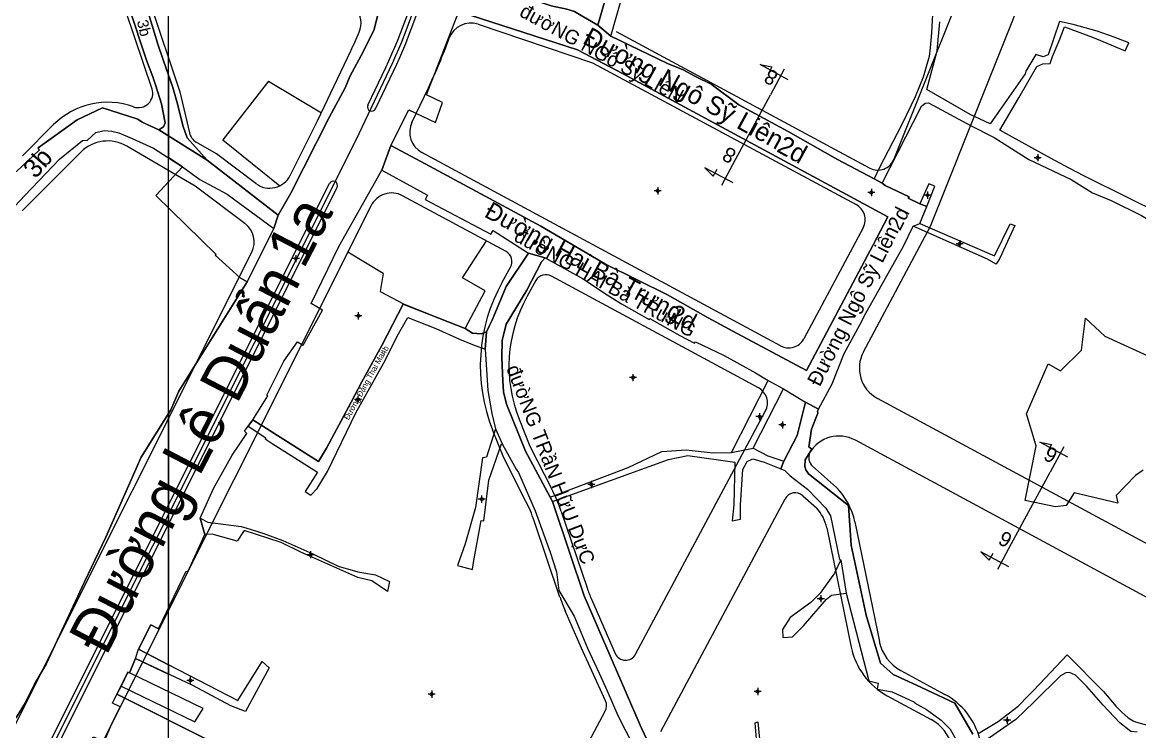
# Model space of a CAD drawing. Extents: x 547408 to 554234, y 1833375 to 1843904.
# Drawn here: x 551949 to 552339.2, y 1839070.9 to 1839318.5 of the extents above; entities that cross this region are included whole.
import ezdxf

# ---------------------------------------------------------------- set-up
doc = ezdxf.new("R2010")
doc.units = 0
for name, color, linetype in [('Level 1', 7, 'Continuous'), ('Level 10', 7, 'Continuous'), ('Level 11', 7, 'Continuous'), ('Level 2', 7, 'Continuous'), ('Level 27', 7, 'Continuous'), ('Level 30', 7, 'Continuous'), ('Level 4', 7, 'Continuous'), ('Level 5', 7, 'Continuous'), ('Level 52', 7, 'Continuous'), ('Level 62', 7, 'Continuous')]:
    doc.layers.add(name, color=color, linetype=linetype)

msp = doc.modelspace()

# ---------------------------------------------------------------- linework, layer by layer
at = {"layer": 'Level 1'}
for p, q in [((552013.54, 1839270.36), (551996.67, 1839280.95)), ((552038.3, 1839251.15), (552013.54, 1839270.36)), ((552036.84, 1839246.5), (552038.3, 1839251.15))]:
    msp.add_line(p, q, dxfattribs=at)
for points in [[(552216.52, 1839298.46), (552206.71, 1839303.72)], [(552206.71, 1839303.72), (552210.79, 1839302.91), (552209.45, 1839300.41)], [(551959.06, 1839064.95), (552065.58, 1839277.52), (552077.25, 1839302.07)], [(552215.04, 1839302.12), (552210.26, 1839293.2)], [(552198.11, 1839270.58), (552210.26, 1839293.2)], [(551996.67, 1839280.95), (551990.8, 1839283.68), (551989.32, 1839284.67), (551977, 1839288.63), (551968.13, 1839284.47), (551954.54, 1839274.66), (551954.82, 1839273.9), (551946.87, 1839266.27)], [(551937.92, 1839245.38), (551949.83, 1839258.03), (551962, 1839270.73), (551969.99, 1839277.24), (551971.7, 1839277.36), (551974.71, 1839279.99), (551977.54, 1839280.78), (551980.26, 1839280.49), (551982.72, 1839279.93), (551987.29, 1839277.95), (551994.83, 1839274.52), (552004.98, 1839268.04), (552010.99, 1839263.57), (552020.5, 1839258.48), (552036.84, 1839246.5)], [(552193.32, 1839261.66), (552198.11, 1839270.58)], [(552197.2, 1839262.46), (552187.38, 1839267.72)], [(552187.38, 1839267.72), (552190.32, 1839264.77), (552191.66, 1839267.27)], [(552314.19, 1839166.7), (552304.39, 1839171.98)], [(552304.39, 1839171.98), (552308.47, 1839171.16), (552307.12, 1839168.66)], [(552312.72, 1839170.36), (552307.92, 1839161.45)], [(552294.51, 1839136.56), (552307.92, 1839161.45)], [(552289.7, 1839127.65), (552294.51, 1839136.56)], [(552293.58, 1839128.43), (552283.78, 1839133.72)], [(552283.78, 1839133.72), (552286.7, 1839130.76), (552288.05, 1839133.25)]]:
    msp.add_lwpolyline(points, dxfattribs=at)
msp.add_arc((551905.67, 1839383.67), 190, 334.5637, 347.2723, dxfattribs=at)
at = {"layer": 'Level 10'}
for p, q in [((552149.99, 1839317.5), (552154.53, 1839313.64)), ((551996.67, 1839280.95), (552013.54, 1839270.36)), ((552074.5, 1839266.89), (552077.72, 1839275.53)), ((552013.54, 1839270.36), (552038.3, 1839251.15)), ((552246.45, 1839263.89), (552249.33, 1839262.35)), ((552262.45, 1839248.25), (552264.84, 1839254.15)), ((552262.51, 1839255.1), (552264.84, 1839254.15)), ((552036.84, 1839246.5), (552038.3, 1839251.15)), ((552260.12, 1839247.3), (552262.45, 1839248.25)), ((552125.8, 1839237.86), (552131.57, 1839236.23)), ((552110.62, 1839204.38), (552111.15, 1839210.51)), ((552196.64, 1839168.31), (552209.51, 1839193.41)), ((552204.25, 1839169.82), (552214.82, 1839190.57)), ((552209.51, 1839193.41), (552214.82, 1839190.57)), ((552214.82, 1839190.57), (552222.53, 1839185.89)), ((552222.53, 1839185.89), (552227.03, 1839183.44)), ((552027.81, 1839177.53), (552029.51, 1839179.77)), ((552114.3, 1839176.55), (552116.64, 1839171.1)), ((552196.64, 1839168.31), (552204.25, 1839169.82)), ((552213.87, 1839162.62), (552214.95, 1839165.32)), ((552133.34, 1839152.74), (552134.2, 1839151.2)), ((552011.1, 1839145.47), (552012.75, 1839139.72)), ((552234.83, 1839130.86), (552236.73, 1839119.25)), ((551988.54, 1839096.39), (551989.5, 1839099.67))]:
    msp.add_line(p, q, dxfattribs=at)
for points in [[(552149.99, 1839317.5), (552155.56, 1839336.92), (552154.66, 1839337.23), (552156.4, 1839343.31), (552159.21, 1839353.89), (552161.7, 1839362.57), (552163.99, 1839373.61), (552165.24, 1839379.86), (552167.21, 1839388.48), (552168.08, 1839394.31), (552172.8, 1839413.01)], [(551970.63, 1839410.53), (551970.34, 1839409.75), (551970.39, 1839405.4), (551970.84, 1839403.28), (551975.61, 1839385.12), (551976.9, 1839380.4), (551978.33, 1839374.55), (551981.62, 1839361.65), (551983.17, 1839355.89), (551989.46, 1839333.67), (551992.24, 1839324.19), (551996.35, 1839310.9), (551998.17, 1839305.41), (552001.51, 1839295.7), (552002.91, 1839290.89), (552005.12, 1839282.16), (552006.55, 1839278.14), (552013.54, 1839270.36)], [(551996.67, 1839280.95), (551998.33, 1839282.06), (551998.85, 1839283.45), (551997.55, 1839290.03), (551995.52, 1839296.68), (551994.58, 1839299.41), (551992.4, 1839305.27), (551986.32, 1839323.48), (551977.27, 1839355.11), (551975.8, 1839361.76), (551974.1, 1839367.6), (551971.78, 1839376.35), (551971.08, 1839379.85), (551963.7, 1839405.92)], [(552154.53, 1839313.64), (552163.68, 1839345.94), (552164.61, 1839352.29), (552166.53, 1839361.21)], [(552102.18, 1839334.75), (552115.37, 1839330.59), (552120.42, 1839328.74), (552124.49, 1839327.38), (552129.11, 1839325.7), (552133.73, 1839324.21), (552139.19, 1839323.05), (552141.8, 1839322.3), (552144.12, 1839320.88), (552149.99, 1839317.5)], [(552267.14, 1839325.49), (552266.56, 1839314.81), (552266.1, 1839309.57), (552265.7, 1839306.57), (552263.59, 1839299.39), (552260.87, 1839292.5), (552256.22, 1839282.8), (552248.21, 1839267.53), (552246.45, 1839263.89)], [(552038.3, 1839251.15), (552042.72, 1839258.89), (552056.12, 1839285.31), (552061.78, 1839295.56), (552063.32, 1839299.55), (552068.15, 1839308.46), (552071.92, 1839315.92), (552073.14, 1839321.26)], [(552077.72, 1839275.53), (552088.2, 1839269.95), (552130.09, 1839247.34), (552147.56, 1839237.11), (552152.68, 1839234.02), (552174.29, 1839223.39), (552188.55, 1839215.37), (552198.63, 1839209.88), (552222.88, 1839197), (552246.16, 1839240.79), (552251.29, 1839250.58), (552158.62, 1839300.58), (552142.94, 1839308.83), (552101.44, 1839322.27)], [(552077.72, 1839275.53), (552083.96, 1839287.91), (552093.3, 1839283.5), (552095.78, 1839290.46), (552090.09, 1839293.18), (552101.44, 1839322.27)], [(552345.29, 1839252.25), (552336.12, 1839256.7), (552319.76, 1839264.88), (552314.82, 1839267.5), (552309.37, 1839270.33), (552290.39, 1839280.89), (552296.99, 1839292.16), (552297, 1839292.17), (552303.33, 1839303.06), (552305.47, 1839303.94), (552307.92, 1839304.14), (552308.82, 1839306.59), (552311.13, 1839312.04), (552312.95, 1839316.86), (552322.72, 1839313.27), (552334.21, 1839308.52), (552335.44, 1839311.33), (552330.34, 1839313.31), (552324.44, 1839315.36), (552316.04, 1839317.77), (552311.22, 1839318.73), (552307.29, 1839307.14), (552305.52, 1839306.46), (552302.94, 1839307.3), (552299.51, 1839301.43), (552299.24, 1839300.53), (552287, 1839283), (552280.06, 1839286.33), (552264.92, 1839295.05), (552268.46, 1839308.55), (552269.39, 1839318.64)], [(552154.53, 1839313.64), (552174.27, 1839304.11), (552179.79, 1839301.93), (552184.13, 1839299.61), (552189.55, 1839296.89), (552199.25, 1839289.67), (552216.5, 1839280.42), (552233.73, 1839270.63), (552246.45, 1839263.89)], [(551946.87, 1839266.27), (551954.82, 1839273.9), (551954.54, 1839274.66), (551968.13, 1839284.47), (551977, 1839288.63), (551989.32, 1839284.67), (551990.8, 1839283.68), (551996.67, 1839280.95)], [(552249.33, 1839262.35), (552263.08, 1839289.17), (552264.28, 1839290.28), (552265.44, 1839290.36), (552280.44, 1839282.31), (552288.43, 1839278.24), (552300.47, 1839270.61), (552315.31, 1839263.58), (552322.78, 1839258.93), (552329.32, 1839256.32), (552339.85, 1839251.08), (552345.29, 1839247.77), (552395.01, 1839222.69), (552400.78, 1839219.88), (552413.22, 1839211.2), (552423.59, 1839200.17)], [(551937.92, 1839245.38), (551949.83, 1839258.03), (551962, 1839270.73), (551969.99, 1839277.24), (551971.7, 1839277.36), (551974.71, 1839279.99), (551977.54, 1839280.78), (551980.26, 1839280.49), (551982.72, 1839279.93), (551987.29, 1839277.95), (551994.83, 1839274.52), (552004.98, 1839268.04), (552010.99, 1839263.57), (552020.5, 1839258.48), (552036.84, 1839246.5)], [(552029.51, 1839179.77), (552034.68, 1839188.15), (552034.33, 1839188.4), (552040.31, 1839200.19), (552045.06, 1839206.96), (552047.08, 1839205.77), (552053.79, 1839218), (552049.85, 1839220.29), (552059.48, 1839240.2), (552074.5, 1839266.89)], [(552074.5, 1839266.89), (552090.49, 1839258.12), (552089.66, 1839256.65), (552112.61, 1839244.52), (552113.38, 1839245.8), (552125.8, 1839237.86)], [(552249.33, 1839262.35), (552250.4, 1839261.56), (552258.71, 1839257.58), (552258.37, 1839257.12), (552262.51, 1839255.1)], [(552264.84, 1839254.15), (552267.72, 1839261.25), (552265.61, 1839262.15), (552263.87, 1839258.26), (552262.51, 1839255.1)], [(551932.1, 1839056.82), (551938.47, 1839058.67), (551943.85, 1839069.99), (551943.15, 1839070.48), (551945.15, 1839073.25), (551945.16, 1839073.27), (551946.92, 1839075.95), (551950.1, 1839081.04), (551953.23, 1839087.46), (551957.35, 1839094.46), (551970.7, 1839123.21), (551978.15, 1839138.73), (551990.52, 1839166.73), (552000.84, 1839183.23), (552003.59, 1839189.74), (552027.54, 1839227.93), (552036.84, 1839246.5)], [(552227.03, 1839183.44), (552231.88, 1839192.36), (552235.99, 1839202.89), (552242.17, 1839214.2), (552243.05, 1839215.92), (552256.78, 1839240.4), (552260.12, 1839247.3)], [(552262.45, 1839248.25), (552288.59, 1839236.93), (552293.96, 1839248.18), (552295.58, 1839247.59), (552290.4, 1839236.21), (552289.17, 1839234.12), (552286.04, 1839235.87), (552260.12, 1839247.3)], [(552111.15, 1839210.51), (552112.12, 1839212.68), (552113.03, 1839214.56), (552117.99, 1839226.25), (552125.8, 1839237.86)], [(552131.57, 1839236.23), (552130.37, 1839234.85), (552125.22, 1839224.96), (552117.94, 1839213.18), (552116.59, 1839207.42), (552116.5, 1839201.55), (552116.81, 1839193.36), (552117.09, 1839189.5), (552118.11, 1839185.16), (552124.78, 1839168.81), (552133.34, 1839152.74)], [(552131.57, 1839236.23), (552144.68, 1839229.02), (552153.25, 1839223.31), (552158.29, 1839220.27), (552167.95, 1839214.77), (552168.16, 1839215.14), (552178.57, 1839209.2), (552183.73, 1839206.45), (552184.09, 1839207.01), (552194.13, 1839202.23), (552205.04, 1839196.11), (552209.51, 1839193.41)], [(552029.51, 1839179.77), (552052.48, 1839165.2), (552055.21, 1839169.84), (552063.85, 1839185.87), (552067.56, 1839192.97), (552074.56, 1839205.72), (552082.04, 1839220.14), (552103.66, 1839211.63), (552106.22, 1839209.97), (552109.22, 1839209.74), (552111.15, 1839210.51)], [(552027.81, 1839177.53), (552033.99, 1839173.5), (552033.75, 1839173.15), (552036.23, 1839171.51), (552052.03, 1839161.53), (552047.8, 1839154.77), (552049.77, 1839153.5), (552051.92, 1839155.78), (552055.57, 1839161.74), (552065.5, 1839182.16), (552075.26, 1839199.65), (552080.39, 1839209.74), (552083.62, 1839215.41), (552093.38, 1839211.57), (552101.71, 1839207.87), (552106.18, 1839206.01), (552110.62, 1839204.38)], [(552340.42, 1839162.18), (552337.79, 1839160.29), (552331.04, 1839153.35), (552331.56, 1839150.65), (552316.36, 1839154.31), (552313.56, 1839149.84), (552309.87, 1839149.32), (552299.27, 1839151.53), (552303.1, 1839170.63), (552299.74, 1839181.85), (552307.25, 1839199.3), (552311.55, 1839196.87), (552318.87, 1839204.08), (552320.28, 1839215.26), (552327.1, 1839208.93), (552347.21, 1839199.74)], [(552110.62, 1839204.38), (552111.52, 1839190.01), (552113, 1839181.96), (552114.3, 1839176.55)], [(552214.95, 1839165.32), (552219.57, 1839174.22), (552222.53, 1839185.89)], [(552227.03, 1839183.44), (552226.68, 1839182.79), (552226.8, 1839182.09), (552224.61, 1839176.48), (552223.63, 1839170.3), (552224.76, 1839169.5), (552222.39, 1839165.78), (552222.33, 1839163.49), (552222.68, 1839162.3), (552223.54, 1839160.9), (552237.53, 1839149.85), (552238.47, 1839135.97), (552243.73, 1839111.58), (552248.69, 1839094.77), (552253.1, 1839090.9), (552261.34, 1839087.13), (552274.64, 1839080.82), (552280.94, 1839070.04)], [(552011.1, 1839145.47), (552015.7, 1839155.73), (552022.27, 1839167.37), (552027.37, 1839174.98), (552026.62, 1839175.75), (552027.81, 1839177.53)], [(552114.3, 1839176.55), (552111.13, 1839166.67), (552109.71, 1839166.51), (552107.29, 1839149.11), (552103.65, 1839136.48), (552100.94, 1839128.91), (552106.26, 1839127.52), (552106.55, 1839129.96), (552109.23, 1839144.64), (552110.2, 1839144.49), (552111.88, 1839158.71), (552116.31, 1839171.35), (552116.64, 1839171.1)], [(552116.64, 1839171.1), (552121.42, 1839162.51), (552122.29, 1839161.31), (552128.13, 1839148.03), (552133.33, 1839133.57), (552135.58, 1839126.65), (552136.38, 1839120.13), (552141.77, 1839111.22), (552146.33, 1839100.04), (552150.48, 1839091.34), (552153.2, 1839085.17), (552156.93, 1839076.51), (552162.57, 1839065.66), (552166.54, 1839057.36), (552176.56, 1839041.13)], [(552133.34, 1839152.74), (552160.62, 1839163.1), (552172.36, 1839168.67), (552180.88, 1839169.21), (552190.29, 1839168.24), (552196.64, 1839168.31)], [(552134.2, 1839151.2), (552174.63, 1839165.89), (552181.47, 1839167.29), (552197.84, 1839165), (552197.53, 1839150.02), (552196.93, 1839144.46), (552199.87, 1839145.07), (552199.82, 1839150.03), (552200.64, 1839162.43), (552202.17, 1839165.23), (552204.14, 1839166.11), (552208.12, 1839164.92), (552213.87, 1839162.62)], [(552204.25, 1839169.82), (552209.33, 1839167.21), (552214.95, 1839165.32)], [(552213.87, 1839162.62), (552215.3, 1839162.05), (552217.16, 1839160.18), (552223.25, 1839155.54), (552229.66, 1839148.88), (552231.2, 1839146.22), (552234.34, 1839131.01), (552234.83, 1839130.86)], [(552134.2, 1839151.2), (552140.21, 1839133.16), (552145.27, 1839118.31), (552164.74, 1839073.13), (552170.55, 1839060.61), (552174.6, 1839054.65)], [(552011.1, 1839145.47), (552013.81, 1839144.07), (552025.38, 1839142.55), (552027.04, 1839142.07), (552033.31, 1839140.01), (552039.92, 1839137.64), (552050.47, 1839132.94), (552059.32, 1839128.65), (552066.2, 1839126.68), (552072.33, 1839125.62), (552077.24, 1839123.37), (552076.56, 1839119.84), (552071.09, 1839123.54), (552066.14, 1839124.75), (552050.41, 1839131.66), (552046.44, 1839133.45), (552039.36, 1839136.97), (552026.44, 1839141.13), (552024.05, 1839137.41), (552015.32, 1839139.82), (552012.75, 1839139.72)], [(551989.5, 1839099.67), (551993.81, 1839108.14), (551996.58, 1839106.78), (552006.19, 1839126.93), (552006.73, 1839126.67), (552012.75, 1839139.72)], [(552234.83, 1839130.86), (552232.63, 1839126.2), (552227.6, 1839119.23), (552224.44, 1839115.94), (552217.18, 1839110.76), (552214.44, 1839106.51), (552214.64, 1839103.78), (552217.94, 1839104.01), (552221.79, 1839107.81), (552229.83, 1839117.19), (552231.58, 1839118.54), (552236.73, 1839119.25)], [(552236.73, 1839119.25), (552244.67, 1839088.65), (552247.85, 1839087.83), (552247.59, 1839085.73), (552252.75, 1839084.79), (552260.58, 1839081.16), (552260.56, 1839080.94), (552264.83, 1839078.65), (552269.86, 1839074.94), (552273.09, 1839071.72), (552275.09, 1839068.01), (552276.37, 1839064.42), (552277.72, 1839060.02), (552280.14, 1839050.99), (552281.26, 1839046.07)], [(551989.5, 1839099.67), (552024.21, 1839081.78), (552032.74, 1839095.42), (552035.16, 1839093.21), (552026.96, 1839077.92), (552021.8, 1839079.91), (552008.53, 1839086.99), (551988.54, 1839096.39)], [(552282.77, 1839070.31), (552289.77, 1839074.43), (552296.81, 1839079.79), (552300.37, 1839083.53), (552302.25, 1839085.41), (552313.89, 1839097.76), (552326.6, 1839084.93), (552330.97, 1839079.73), (552333.05, 1839077.73), (552335.24, 1839075.76), (552336.98, 1839074.69), (552337.75, 1839074.38), (552345.73, 1839072.12), (552350.17, 1839061.33)], [(551971.01, 1839063.67), (551973.86, 1839069.1), (551977.61, 1839067.31), (551980.16, 1839073.43), (551983.2, 1839079.59), (551980.48, 1839080.89), (551982.04, 1839083.96), (551985.86, 1839091.67), (551986.4, 1839091.41), (551988.54, 1839096.39)], [(552338.38, 1839070.77), (552336.14, 1839070.93), (552332.34, 1839073.98), (552326.52, 1839080.1), (552320.78, 1839086.66), (552316.8, 1839090.67), (552314.67, 1839091.56), (552313.48, 1839091.41), (552311.63, 1839090.44), (552302.42, 1839081.32), (552296.01, 1839075.18), (552286.43, 1839068.46)], [(552174.6, 1839054.65), (552205.69, 1839065.59), (552204.93, 1839073.97), (552205.9, 1839074.32), (552207.22, 1839059.79), (552206.24, 1839059.55), (552205.78, 1839064.59), (552175.16, 1839053.82)]]:
    msp.add_lwpolyline(points, dxfattribs=at)
at = {"layer": 'Level 11'}
for p, q in [((552303.61, 1839272.49), (552303.61, 1839271.87)), ((552302.99, 1839271.24), (552302.36, 1839271.24)), ((552303.61, 1839271.87), (552302.99, 1839271.24)), ((552302.99, 1839271.24), (552303.61, 1839270.61)), ((552304.23, 1839271.24), (552303.61, 1839271.87)), ((552303.61, 1839270.61), (552304.23, 1839271.24)), ((552303.61, 1839270.61), (552303.61, 1839269.99)), ((552304.86, 1839271.24), (552304.23, 1839271.24)), ((552170.91, 1839260.89), (552170.91, 1839260.27)), ((552170.29, 1839259.64), (552169.66, 1839259.64)), ((552170.91, 1839260.27), (552170.29, 1839259.64)), ((552170.29, 1839259.64), (552170.91, 1839259.01)), ((552171.53, 1839259.64), (552170.91, 1839260.27)), ((552170.91, 1839259.01), (552171.53, 1839259.64)), ((552170.91, 1839259.01), (552170.91, 1839258.39)), ((552172.16, 1839259.64), (552171.53, 1839259.64)), ((552244.91, 1839259.1), (552244.28, 1839259.1)), ((552245.53, 1839259.73), (552244.91, 1839259.1)), ((552244.91, 1839259.1), (552245.53, 1839258.47)), ((552245.53, 1839260.35), (552245.53, 1839259.73)), ((552246.15, 1839259.1), (552245.53, 1839259.73)), ((552245.53, 1839258.47), (552246.15, 1839259.1)), ((552245.53, 1839258.47), (552245.53, 1839257.85)), ((552246.78, 1839259.1), (552246.15, 1839259.1)), ((552264.51, 1839258.15), (552263.89, 1839258.15)), ((552265.14, 1839258.77), (552264.51, 1839258.15)), ((552264.51, 1839258.15), (552265.14, 1839257.53)), ((552265.14, 1839259.4), (552265.14, 1839258.77)), ((552265.77, 1839258.15), (552265.14, 1839258.77)), ((552265.14, 1839257.53), (552265.77, 1839258.15)), ((552265.14, 1839257.53), (552265.14, 1839256.9)), ((552266.39, 1839258.15), (552265.77, 1839258.15)), ((552275.75, 1839241.18), (552275.13, 1839241.18)), ((552276.38, 1839241.81), (552275.75, 1839241.18)), ((552275.75, 1839241.18), (552276.38, 1839240.55)), ((552276.38, 1839242.43), (552276.38, 1839241.81)), ((552277.01, 1839241.18), (552276.38, 1839241.81)), ((552276.38, 1839240.55), (552277.01, 1839241.18)), ((552277.63, 1839241.18), (552277.01, 1839241.18)), ((552044.51, 1839237.25), (552044.51, 1839236.63)), ((552276.38, 1839240.55), (552276.38, 1839239.93)), ((552043.89, 1839236), (552043.26, 1839236)), ((552044.51, 1839236.63), (552043.89, 1839236)), ((552043.89, 1839236), (552044.51, 1839235.37)), ((552045.13, 1839236), (552044.51, 1839236.63)), ((552044.51, 1839235.37), (552045.13, 1839236)), ((552044.51, 1839235.37), (552044.51, 1839234.75)), ((552045.76, 1839236), (552045.13, 1839236)), ((552065.69, 1839216.04), (552065.07, 1839216.04)), ((552066.32, 1839216.67), (552065.69, 1839216.04)), ((552065.69, 1839216.04), (552066.32, 1839215.41)), ((552066.32, 1839217.29), (552066.32, 1839216.67)), ((552066.94, 1839216.04), (552066.32, 1839216.67)), ((552066.32, 1839215.41), (552066.94, 1839216.04)), ((552066.32, 1839215.41), (552066.32, 1839214.79)), ((552067.57, 1839216.04), (552066.94, 1839216.04)), ((552161.63, 1839194.48), (552161, 1839194.48)), ((552162.25, 1839195.11), (552161.63, 1839194.48)), ((552161.63, 1839194.48), (552162.25, 1839193.85)), ((552162.25, 1839195.73), (552162.25, 1839195.11)), ((552162.87, 1839194.48), (552162.25, 1839195.11)), ((552162.25, 1839193.85), (552162.87, 1839194.48)), ((552163.5, 1839194.48), (552162.87, 1839194.48)), ((552162.25, 1839193.85), (552162.25, 1839193.23)), ((552065.59, 1839186.82), (552064.97, 1839186.82)), ((552066.22, 1839187.45), (552065.59, 1839186.82)), ((552065.59, 1839186.82), (552066.22, 1839186.19)), ((552066.22, 1839188.07), (552066.22, 1839187.45)), ((552066.85, 1839186.82), (552066.22, 1839187.45)), ((552066.22, 1839186.19), (552066.85, 1839186.82)), ((552067.47, 1839186.82), (552066.85, 1839186.82)), ((552066.22, 1839186.19), (552066.22, 1839185.57)), ((552205.85, 1839180.86), (552205.22, 1839180.86)), ((552206.47, 1839181.49), (552205.85, 1839180.86)), ((552205.85, 1839180.86), (552206.47, 1839180.23)), ((552206.47, 1839182.11), (552206.47, 1839181.49)), ((552207.09, 1839180.86), (552206.47, 1839181.49)), ((552206.47, 1839180.23), (552207.09, 1839180.86)), ((552206.47, 1839180.23), (552206.47, 1839179.61)), ((552207.72, 1839180.86), (552207.09, 1839180.86)), ((552214.45, 1839178.57), (552213.82, 1839177.94)), ((552214.45, 1839179.19), (552214.45, 1839178.57)), ((552215.07, 1839177.94), (552214.45, 1839178.57)), ((552213.82, 1839177.94), (552213.2, 1839177.94)), ((552213.82, 1839177.94), (552214.45, 1839177.31)), ((552214.45, 1839177.31), (552215.07, 1839177.94)), ((552214.45, 1839177.31), (552214.45, 1839176.69)), ((552215.7, 1839177.94), (552215.07, 1839177.94)), ((552147.11, 1839157.14), (552146.49, 1839157.14)), ((552147.74, 1839157.77), (552147.11, 1839157.14)), ((552147.11, 1839157.14), (552147.74, 1839156.51)), ((552147.74, 1839158.39), (552147.74, 1839157.77)), ((552148.37, 1839157.14), (552147.74, 1839157.77)), ((552147.74, 1839156.51), (552148.37, 1839157.14)), ((552147.74, 1839156.51), (552147.74, 1839155.89)), ((552148.99, 1839157.14), (552148.37, 1839157.14)), ((552108.77, 1839152.04), (552108.14, 1839152.04)), ((552109.39, 1839152.67), (552108.77, 1839152.04)), ((552108.77, 1839152.04), (552109.39, 1839151.41)), ((552109.39, 1839153.29), (552109.39, 1839152.67)), ((552110.01, 1839152.04), (552109.39, 1839152.67)), ((552109.39, 1839151.41), (552110.01, 1839152.04)), ((552109.39, 1839151.41), (552109.39, 1839150.79)), ((552110.64, 1839152.04), (552110.01, 1839152.04)), ((552049.01, 1839132.66), (552048.38, 1839132.66)), ((552049.63, 1839133.29), (552049.01, 1839132.66)), ((552049.01, 1839132.66), (552049.63, 1839132.03)), ((552049.63, 1839133.91), (552049.63, 1839133.29)), ((552050.25, 1839132.66), (552049.63, 1839133.29)), ((552049.63, 1839132.03), (552050.25, 1839132.66)), ((552049.63, 1839132.03), (552049.63, 1839131.41)), ((552050.88, 1839132.66), (552050.25, 1839132.66)), ((552227.25, 1839117.32), (552226.63, 1839117.32)), ((552227.88, 1839117.95), (552227.25, 1839117.32)), ((552227.25, 1839117.32), (552227.88, 1839116.69)), ((552227.88, 1839118.57), (552227.88, 1839117.95)), ((552228.51, 1839117.32), (552227.88, 1839117.95)), ((552227.88, 1839116.69), (552228.51, 1839117.32)), ((552227.88, 1839116.69), (552227.88, 1839116.07)), ((552229.13, 1839117.32), (552228.51, 1839117.32)), ((552007.03, 1839088.8), (552006.4, 1839088.8)), ((552007.65, 1839089.43), (552007.03, 1839088.8)), ((552007.03, 1839088.8), (552007.65, 1839088.17)), ((552007.65, 1839090.05), (552007.65, 1839089.43)), ((552008.27, 1839088.8), (552007.65, 1839089.43)), ((552007.65, 1839088.17), (552008.27, 1839088.8)), ((552008.9, 1839088.8), (552008.27, 1839088.8)), ((552007.65, 1839088.17), (552007.65, 1839087.55)), ((552091.96, 1839085.26), (552091.96, 1839084.63)), ((552205.21, 1839084.92), (552204.59, 1839084.92)), ((552205.84, 1839085.55), (552205.21, 1839084.92)), ((552205.21, 1839084.92), (552205.84, 1839084.29)), ((552205.84, 1839086.17), (552205.84, 1839085.55)), ((552206.47, 1839084.92), (552205.84, 1839085.55)), ((552205.84, 1839084.29), (552206.47, 1839084.92)), ((552207.09, 1839084.92), (552206.47, 1839084.92)), ((552091.33, 1839084.01), (552090.71, 1839084.01)), ((552091.96, 1839084.63), (552091.33, 1839084.01)), ((552091.33, 1839084.01), (552091.96, 1839083.39)), ((552092.59, 1839084.01), (552091.96, 1839084.63)), ((552091.96, 1839083.39), (552092.59, 1839084.01)), ((552091.96, 1839083.39), (552091.96, 1839082.76)), ((552093.21, 1839084.01), (552092.59, 1839084.01)), ((552205.84, 1839084.29), (552205.84, 1839083.67)), ((552292.35, 1839074.88), (552291.72, 1839074.88)), ((552292.97, 1839075.51), (552292.35, 1839074.88)), ((552292.35, 1839074.88), (552292.97, 1839074.25)), ((552292.97, 1839076.13), (552292.97, 1839075.51)), ((552293.59, 1839074.88), (552292.97, 1839075.51)), ((552292.97, 1839074.25), (552293.59, 1839074.88)), ((552292.97, 1839074.25), (552292.97, 1839073.63)), ((552294.22, 1839074.88), (552293.59, 1839074.88))]:
    msp.add_line(p, q, dxfattribs=at)
for centre in [(552303.61, 1839271.24), (552170.91, 1839259.64), (552245.53, 1839259.1), (552265.14, 1839258.15), (552276.38, 1839241.18), (552044.51, 1839236), (552066.32, 1839216.04), (552162.25, 1839194.48), (552066.22, 1839186.82), (552206.47, 1839180.86), (552214.45, 1839177.94), (552147.74, 1839157.14), (552109.39, 1839152.04), (552049.63, 1839132.66), (552227.88, 1839117.32), (552007.65, 1839088.8), (552205.84, 1839084.92), (552091.96, 1839084.01), (552292.97, 1839074.88)]:
    msp.add_circle(centre, 0.15, dxfattribs=at)
at = {"layer": 'Level 2'}
for p, q in [((552013.54, 1839270.36), (552006.55, 1839278.14)), ((552251.29, 1839250.58), (552246.16, 1839240.79)), ((552112.61, 1839244.52), (552113.38, 1839245.8)), ((552113.38, 1839245.8), (552125.8, 1839237.86)), ((552256.78, 1839240.4), (552260.12, 1839247.3)), ((552125.8, 1839237.86), (552131.57, 1839236.23)), ((552246.16, 1839240.79), (552222.88, 1839197)), ((552243.05, 1839215.92), (552256.78, 1839240.4)), ((552158.29, 1839220.27), (552167.95, 1839214.77)), ((552167.95, 1839214.77), (552168.16, 1839215.14)), ((552110.62, 1839204.38), (552111.52, 1839190.01)), ((552231.88, 1839192.36), (552235.99, 1839202.89)), ((552227.03, 1839183.44), (552231.88, 1839192.36)), ((552111.52, 1839190.01), (552113, 1839181.96)), ((552113, 1839181.96), (552114.3, 1839176.55)), ((552114.3, 1839176.55), (552116.64, 1839171.1)), ((552116.64, 1839171.1), (552121.42, 1839162.51)), ((552213.87, 1839162.62), (552215.3, 1839162.05)), ((552223.54, 1839160.9), (552222.68, 1839162.3)), ((552237.53, 1839149.85), (552223.54, 1839160.9)), ((552223.25, 1839155.54), (552229.66, 1839148.88)), ((552238.47, 1839135.97), (552237.53, 1839149.85)), ((552234.34, 1839131.01), (552234.83, 1839130.86)), ((552234.83, 1839130.86), (552236.73, 1839119.25)), ((552141.77, 1839111.22), (552146.33, 1839100.04)), ((552153.2, 1839085.17), (552156.93, 1839076.51)), ((552247.85, 1839087.83), (552247.59, 1839085.73)), ((552247.59, 1839085.73), (552252.75, 1839084.79)), ((552274.64, 1839080.82), (552261.34, 1839087.13)), ((552252.75, 1839084.79), (552260.58, 1839081.16)), ((552260.58, 1839081.16), (552260.56, 1839080.94)), ((552260.56, 1839080.94), (552264.83, 1839078.65)), ((552280.94, 1839070.04), (552274.64, 1839080.82))]:
    msp.add_line(p, q, dxfattribs=at)
for points in [[(552155.56, 1839336.92), (552149.99, 1839317.5), (552154.53, 1839313.64), (552163.68, 1839345.94), (552164.61, 1839352.29), (552166.53, 1839361.21), (552166.95, 1839363.5), (552170.16, 1839377.54), (552171.9, 1839384.39), (552176.53, 1839403.84), (552177.74, 1839409.19), (552178.05, 1839410.07), (552183.89, 1839426.83), (552188.24, 1839442.82), (552192.13, 1839452.69), (552202.83, 1839489.25), (552203.52, 1839492.97), (552215.02, 1839529.97), (552220.11, 1839543.75)], [(551977.27, 1839355.11), (551986.32, 1839323.48), (551992.4, 1839305.27), (551994.58, 1839299.41)], [(552250.4, 1839261.56), (552249.33, 1839262.35), (552246.45, 1839263.89), (552233.73, 1839270.63), (552216.5, 1839280.42), (552199.25, 1839289.67), (552189.55, 1839296.89), (552184.13, 1839299.61), (552179.79, 1839301.93), (552174.27, 1839304.11), (552154.53, 1839313.64), (552149.99, 1839317.5), (552144.12, 1839320.88), (552141.8, 1839322.3), (552139.19, 1839323.05), (552133.73, 1839324.21), (552129.11, 1839325.7), (552124.49, 1839327.38), (552120.42, 1839328.74), (552115.37, 1839330.59), (552102.18, 1839334.75)], [(551996.35, 1839310.9), (551992.24, 1839324.19), (551989.46, 1839333.67)], [(552073.14, 1839321.26), (552071.92, 1839315.92), (552068.15, 1839308.46), (552063.32, 1839299.55), (552061.78, 1839295.56), (552056.12, 1839285.31), (552042.72, 1839258.89), (552038.3, 1839251.15), (552036.84, 1839246.5), (552027.54, 1839227.93), (552003.59, 1839189.74), (552000.84, 1839183.23), (551990.52, 1839166.73), (551978.15, 1839138.73), (551970.7, 1839123.21), (551957.35, 1839094.46), (551953.23, 1839087.46), (551950.1, 1839081.04), (551946.92, 1839075.95)], [(551985.86, 1839091.67), (551986.4, 1839091.41), (551988.54, 1839096.39), (551989.5, 1839099.67), (551993.81, 1839108.14), (551996.58, 1839106.78), (552006.19, 1839126.93), (552006.73, 1839126.67), (552012.75, 1839139.72), (552011.1, 1839145.47), (552015.7, 1839155.73), (552022.27, 1839167.37), (552027.37, 1839174.98), (552026.62, 1839175.75), (552027.81, 1839177.53), (552029.51, 1839179.77), (552034.68, 1839188.15), (552034.33, 1839188.4), (552040.31, 1839200.19), (552045.06, 1839206.96), (552047.08, 1839205.77), (552053.79, 1839218), (552049.85, 1839220.29), (552059.48, 1839240.2), (552074.5, 1839266.89), (552077.72, 1839275.53), (552083.96, 1839287.91), (552093.3, 1839283.5), (552095.78, 1839290.46), (552090.09, 1839293.18), (552101.44, 1839322.27)], [(552101.44, 1839322.27), (552142.94, 1839308.83), (552158.62, 1839300.58), (552251.29, 1839250.58)], [(552002.91, 1839290.89), (552001.51, 1839295.7), (551998.17, 1839305.41), (551996.35, 1839310.9)], [(551994.58, 1839299.41), (551995.52, 1839296.68), (551997.55, 1839290.03), (551998.85, 1839283.45), (551998.33, 1839282.06), (551996.67, 1839280.95), (552013.54, 1839270.36)], [(552006.55, 1839278.14), (552005.12, 1839282.16), (552002.91, 1839290.89)], [(552088.2, 1839269.95), (552077.72, 1839275.53), (552074.5, 1839266.89)], [(552174.29, 1839223.39), (552152.68, 1839234.02), (552147.56, 1839237.11), (552130.09, 1839247.34), (552088.2, 1839269.95)], [(552074.5, 1839266.89), (552090.49, 1839258.12), (552089.66, 1839256.65), (552112.61, 1839244.52)], [(552262.51, 1839255.1), (552258.37, 1839257.12), (552258.71, 1839257.58), (552250.4, 1839261.56)], [(552260.12, 1839247.3), (552262.45, 1839248.25), (552264.84, 1839254.15), (552262.51, 1839255.1)], [(552134.2, 1839151.2), (552133.34, 1839152.74), (552124.78, 1839168.81), (552118.11, 1839185.16), (552117.09, 1839189.5), (552116.81, 1839193.36), (552116.5, 1839201.55), (552116.59, 1839207.42), (552117.94, 1839213.18), (552125.22, 1839224.96), (552130.37, 1839234.85), (552131.57, 1839236.23), (552125.8, 1839237.86), (552117.99, 1839226.25), (552113.03, 1839214.56), (552112.12, 1839212.68), (552111.15, 1839210.51), (552110.62, 1839204.38)], [(552131.57, 1839236.23), (552144.68, 1839229.02), (552153.25, 1839223.31), (552158.29, 1839220.27)], [(552222.88, 1839197), (552198.63, 1839209.88), (552188.55, 1839215.37), (552174.29, 1839223.39)], [(552168.16, 1839215.14), (552178.57, 1839209.2), (552183.73, 1839206.45), (552184.09, 1839207.01), (552194.13, 1839202.23), (552205.04, 1839196.11), (552209.51, 1839193.41), (552214.82, 1839190.57), (552222.53, 1839185.89), (552227.03, 1839183.44)], [(552235.99, 1839202.89), (552242.17, 1839214.2), (552243.05, 1839215.92)], [(552227.03, 1839183.44), (552222.53, 1839185.89), (552219.57, 1839174.22), (552214.95, 1839165.32), (552213.87, 1839162.62)], [(552226.8, 1839182.09), (552226.68, 1839182.79), (552227.03, 1839183.44)], [(552222.68, 1839162.3), (552222.33, 1839163.49), (552222.39, 1839165.78), (552224.76, 1839169.5), (552223.63, 1839170.3), (552224.61, 1839176.48), (552226.8, 1839182.09)], [(552121.42, 1839162.51), (552122.29, 1839161.31), (552128.13, 1839148.03), (552133.33, 1839133.57), (552135.58, 1839126.65), (552136.38, 1839120.13), (552141.77, 1839111.22)], [(552215.3, 1839162.05), (552217.16, 1839160.18), (552223.25, 1839155.54)], [(552164.74, 1839073.13), (552145.27, 1839118.31), (552140.21, 1839133.16), (552134.2, 1839151.2)], [(552229.66, 1839148.88), (552231.2, 1839146.22), (552234.34, 1839131.01)], [(552261.34, 1839087.13), (552253.1, 1839090.9), (552248.69, 1839094.77), (552243.73, 1839111.58), (552238.47, 1839135.97)], [(552236.73, 1839119.25), (552244.67, 1839088.65), (552247.85, 1839087.83)], [(552146.33, 1839100.04), (552150.48, 1839091.34), (552153.2, 1839085.17)], [(551947.35, 1839029.73), (551951.49, 1839032.37), (551955.71, 1839034.38), (551957.45, 1839037.27), (551968.22, 1839052.05), (551972.82, 1839056.82), (551971.01, 1839063.67), (551973.86, 1839069.1), (551977.61, 1839067.31), (551980.16, 1839073.43), (551983.2, 1839079.59), (551980.48, 1839080.89), (551982.04, 1839083.96), (551985.86, 1839091.67)], [(552264.83, 1839078.65), (552269.86, 1839074.94), (552273.09, 1839071.72), (552275.09, 1839068.01), (552276.37, 1839064.42)], [(552156.93, 1839076.51), (552162.57, 1839065.66), (552166.54, 1839057.36), (552176.56, 1839041.13)], [(552190.46, 1839033.69), (552189.59, 1839032.94), (552177.36, 1839050.59), (552175.16, 1839053.82), (552174.6, 1839054.65), (552170.55, 1839060.61), (552164.74, 1839073.13)]]:
    msp.add_lwpolyline(points, dxfattribs=at)
at = {"layer": 'Level 27'}
for p, q in [((552103.66, 1839211.63), (552082.04, 1839220.14)), ((552106.22, 1839209.97), (552103.66, 1839211.63)), ((552110.62, 1839204.38), (552111.15, 1839210.51)), ((552106.18, 1839206.01), (552110.62, 1839204.38)), ((552033.75, 1839173.15), (552036.23, 1839171.51)), ((552036.23, 1839171.51), (552052.03, 1839161.53))]:
    msp.add_line(p, q, dxfattribs=at)
for points in [[(552082.04, 1839220.14), (552074.56, 1839205.72), (552067.56, 1839192.97)], [(552065.5, 1839182.16), (552075.26, 1839199.65), (552080.39, 1839209.74), (552083.62, 1839215.41), (552093.38, 1839211.57)], [(552093.38, 1839211.57), (552101.71, 1839207.87), (552106.18, 1839206.01)], [(552111.15, 1839210.51), (552109.22, 1839209.74), (552106.22, 1839209.97)], [(552067.56, 1839192.97), (552063.85, 1839185.87), (552055.21, 1839169.84)], [(552029.51, 1839179.77), (552027.81, 1839177.53), (552033.99, 1839173.5), (552033.75, 1839173.15)], [(552055.21, 1839169.84), (552052.48, 1839165.2), (552029.51, 1839179.77)], [(552052.03, 1839161.53), (552047.8, 1839154.77), (552049.77, 1839153.5), (552051.92, 1839155.78), (552055.57, 1839161.74), (552065.5, 1839182.16)]]:
    msp.add_lwpolyline(points, dxfattribs=at)
at = {"layer": 'Level 30'}
for points in [[(552285.83, 1839351.79), (552253.43, 1839270.69)], [(552266.18, 1839247.35), (552304.86, 1839344.18)], [(551993.66, 1839325.12), (552004.03, 1839294.21)], [(551985.04, 1839322.5), (551994.27, 1839295.31)], [(552108.16, 1839317.79), (552148.17, 1839304.3)], [(552156.37, 1839315.22), (552245.02, 1839267.63)], [(552052.11, 1839284.12), (552063.71, 1839308.51)], [(552148.17, 1839304.3), (552240.19, 1839254.9)], [(552069.66, 1839289.61), (552075.9, 1839302.71)], [(552072.37, 1839288.32), (552078.61, 1839301.42)], [(552034.99, 1839297.99), (552018.99, 1839277.41), (552038.88, 1839261.41)], [(552034.99, 1839297.99), (552053.42, 1839286.89)], [(552085.06, 1839283.55), (552090.8, 1839295.62)], [(552004.03, 1839294.21), (552007.37, 1839279.87)], [(552042.54, 1839265.02), (552052.09, 1839284.08)], [(551959.92, 1839282.77), (551948.99, 1839271.87)], [(552016.79, 1839272.53), (552009.71, 1839276.69)], [(551969.45, 1839273.21), (551948.91, 1839252.74)], [(552009.3, 1839261.27), (551985.52, 1839275.25)], [(552030.59, 1839262.2), (552016.79, 1839272.53)], [(552213.8, 1839205.54), (552088.49, 1839273.08)], [(551957.72, 1839065.62), (552056.23, 1839262.22)], [(551960.4, 1839064.27), (552058.91, 1839260.88)], [(552026.75, 1839248.21), (552009.3, 1839261.27)], [(552117.92, 1839238.47), (552081.77, 1839257.95)], [(552070.82, 1839254.5), (551974.87, 1839063.02)], [(552242.65, 1839246.79), (552221.94, 1839208)], [(552242.75, 1839203.44), (552266.18, 1839247.35)], [(552075.02, 1839230.77), (552073.96, 1839224.51), (552082.11, 1839220.28), (552103.66, 1839211.63), (552110.64, 1839224.82), (552102.67, 1839229.31), (552111.07, 1839242.16)], [(551945.65, 1839071.66), (552029.11, 1839238.22)], [(552075.02, 1839230.77), (552062.68, 1839238.26)], [(552116.59, 1839227.77), (552119.51, 1839232.99)], [(552206.07, 1839190.96), (552133.77, 1839229.93)], [(552128.38, 1839228.36), (552125.32, 1839222.89)], [(552346.78, 1839133.82), (552247.64, 1839187.23)], [(552163.2, 1839097.95), (552208.52, 1839182.85)], [(552122.5, 1839179.94), (552126.24, 1839170.56)], [(552124.88, 1839151.26), (552117.13, 1839166.42), (552113.21, 1839176.23)], [(552374.59, 1839100.1), (552239.96, 1839172.63)], [(552126.24, 1839170.56), (552133.78, 1839155.82)], [(552224.96, 1839163.62), (552233.33, 1839156.16)], [(552172.01, 1839070.91), (552215.37, 1839152.16)], [(552221.56, 1839153.26), (552226.37, 1839148.98)], [(552137.19, 1839147.76), (552146.24, 1839121.05)], [(552136.77, 1839117.84), (552127.72, 1839144.54)], [(552239.78, 1839144.14), (552248.31, 1839102.4)], [(552230, 1839142.06), (552238.51, 1839100.4)], [(552147.77, 1839117.11), (552156.01, 1839098.23)], [(552152.7, 1839081.61), (552144.32, 1839100.02), (552138.61, 1839113.11)], [(552255.86, 1839092.22), (552271.17, 1839083.91)], [(552251.09, 1839083.42), (552266.4, 1839075.12)], [(552081.77, 1838945.38), (552152.59, 1839078.07)]]:
    msp.add_lwpolyline(points, dxfattribs=at)
for centre, radius, start, end in [((551905.67, 1839383.67), 188.5, 334.5637, 347.2723), ((551905.67, 1839383.67), 191.5, 334.5637, 347.2723), ((552059.29, 1839318.18), 8, 336.911, 39.8014), ((552105.6, 1839310.21), 8, 71.3721, 159.8246), ((551905.67, 1839383.67), 175, 334.5637, 336.911), ((551905.67, 1839383.67), 205, 334.5637, 339.8246), ((551989.54, 1839293.7), 5, 250.2365, 18.7533), ((551978.8, 1839263.82), 26.75, 70.2365, 134.9045), ((552071.02, 1839288.96), 1.5, 154.5637, 334.5637), ((552092.28, 1839280.12), 8, 154.5637, 241.6784), ((551978.8, 1839263.82), 13.25, 59.5569, 134.9045), ((552012.24, 1839281), 5, 193.1029, 239.5569), ((552247.86, 1839272.92), 6, 241.7703, 338.2251), ((552035.38, 1839268.6), 8, 233.1908, 333.3848), ((552057.57, 1839261.55), 1.5, 333.3848, 153.3848), ((552077.97, 1839250.91), 8, 61.6784, 153.3848), ((552237.35, 1839249.61), 6, 331.9091, 61.7703), ((552021.96, 1839241.81), 8, 333.3848, 53.1908), ((552116.02, 1839234.95), 4, 330.7553, 61.6784), ((552131.87, 1839226.41), 4, 61.6784, 150.7553), ((552168.94, 1839198.46), 60, 150.7553, 201.7446), ((552168.94, 1839198.46), 50, 150.7553, 201.7446), ((552216.65, 1839210.82), 6, 241.6784, 331.9091), ((552253.33, 1839197.79), 12, 151.9091, 241.6872), ((552203.23, 1839185.68), 6, 331.9091, 61.6784), ((552234.26, 1839162.07), 12, 61.6872, 149.2378), ((552227.62, 1839166.61), 4, 156.5368, 228.2968), ((552080.37, 1839128.49), 60, 18.7282, 27.0933), ((552215.36, 1839138.79), 25, 12.3561, 44.0327), ((552080.37, 1839128.49), 50, 18.7282, 27.0933), ((552218.9, 1839150.27), 4, 48.2968, 151.9091), ((552215.36, 1839138.79), 15, 12.5917, 42.7911), ((552193.6, 1839137.11), 50, 198.7282, 203.5776), ((552193.6, 1839137.11), 60, 198.7282, 203.5776), ((552263, 1839105.4), 15, 191.5464, 241.5404), ((552159.67, 1839099.83), 4, 203.5776, 331.9091), ((552263, 1839105.4), 25, 191.5464, 241.5404), ((552149.06, 1839079.95), 4, 331.9091, 24.4823), ((552259.26, 1839061.94), 25, 14.6823, 61.5404), ((552259.26, 1839061.94), 15, 14.6823, 61.5404)]:
    msp.add_arc(centre, radius, start, end, dxfattribs=at)
at = {"layer": 'Level 52'}
for p, q in [((551996.35, 1839310.9), (551992.24, 1839324.19)), ((551992.24, 1839324.19), (551996.35, 1839310.9)), ((551998.17, 1839305.41), (551996.35, 1839310.9)), ((551996.35, 1839310.9), (551998.17, 1839305.41)), ((552000, 1839300.09), (551998.17, 1839305.41)), ((551998.17, 1839305.41), (552000, 1839300.09)), ((552000, 1839271.29), (552000, 1839300.09)), ((552000, 1839300.09), (552000, 1839271.29)), ((552004.98, 1839268.04), (552000, 1839271.29)), ((552000, 1839271.29), (552004.98, 1839268.04)), ((551995.56, 1839258.06), (552004.98, 1839268.04)), ((552004.98, 1839268.04), (551995.56, 1839258.06)), ((552000.89, 1839252.97), (551995.56, 1839258.06)), ((551995.56, 1839258.06), (552000.89, 1839252.97)), ((552003.59, 1839189.74), (552027.54, 1839227.93)), ((552027.54, 1839227.93), (552003.59, 1839189.74)), ((552000.84, 1839183.23), (552003.59, 1839189.74)), ((552003.59, 1839189.74), (552000.84, 1839183.23)), ((552000, 1839181.89), (552000.84, 1839183.23)), ((552000.84, 1839183.23), (552000, 1839181.89)), ((552000, 1839113.95), (552000, 1839181.89)), ((552000, 1839181.89), (552000, 1839113.95)), ((552000, 1839113.95), (551996.58, 1839106.78)), ((551996.58, 1839106.78), (551993.81, 1839108.14)), ((551986.4, 1839091.41), (551988.54, 1839096.39)), ((551988.54, 1839096.39), (552000, 1839091)), ((552000, 1839091), (552000, 1839094.27)), ((552000, 1839094.27), (552000, 1839091)), ((551985.86, 1839091.67), (551983.45, 1839086.82)), ((551986.4, 1839091.41), (551985.86, 1839091.67)), ((552012.13, 1839078.98), (551986.4, 1839091.41)), ((551982.04, 1839083.96), (551983.45, 1839086.82)), ((551983.45, 1839086.82), (551982.04, 1839083.96)), ((551983.45, 1839086.82), (552009.27, 1839074.33)), ((552018.39, 1839065.69), (551982.04, 1839083.96)), ((551982.04, 1839083.96), (552018.39, 1839065.69)), ((552009.27, 1839074.33), (552012.13, 1839078.98))]:
    msp.add_line(p, q, dxfattribs=at)
for points in [[(552027.54, 1839227.93), (552025.07, 1839229.32), (552016.37, 1839237.16), (552016.66, 1839237.46), (552000.89, 1839252.97)], [(552000.89, 1839252.97), (552016.66, 1839237.46), (552016.37, 1839237.16), (552025.07, 1839229.32), (552027.54, 1839227.93)], [(552000, 1839094.27), (551989.5, 1839099.67), (551993.81, 1839108.14), (551996.58, 1839106.78), (552000, 1839113.95)], [(551993.81, 1839108.14), (551989.5, 1839099.67), (552000, 1839094.27)], [(552000, 1839091), (551988.54, 1839096.39), (551986.4, 1839091.41)]]:
    msp.add_lwpolyline(points, dxfattribs=at)
at = {"layer": 'Level 62'}
msp.add_line((552000, 1835000), (552000, 1840500), dxfattribs=at)

# ---------------------------------------------------------------- texts
at = {"layer": 'Level 1'}
for s, height, rotation, p in [('đườNG NGô Sỹ LIêN', 5, 331.2399, (552122.24, 1839320.84)), ('8', 5.21, 151.7703, (552213.37, 1839300.66)), ('8', 5.21, 151.7703, (552198.78, 1839273.48)), ('đườNG HAI Bà TRưNG', 5, 331.2399, (552120.29, 1839242.41)), ('đườNG TRầN HữU DựC', 5, 291.1025, (552117.92, 1839197.76)), ('6', 5.21, 151.6872, (552311.11, 1839168.87)), ('6', 5.21, 151.6872, (552295.24, 1839139.42))]:
    msp.add_text(s, height=height, rotation=rotation, dxfattribs=at).set_placement(p)
at = {"layer": 'Level 4'}
for s, height, rotation, p in [('3b', 3.872, 282.9276, (551988.97, 1839318.87)), ('2d', 6.549, 331.2407, (552212.1, 1839273.55)), ('3b', 6.573, 49.3001, (551953.63, 1839263.64)), ('1a', 15.337, 62.5616, (552047.2, 1839232.01)), ('2d', 5.164, 63.0839, (552255.52, 1839245.43)), ('2d', 6.091, 331.2793, (552174.34, 1839215.02)), ('4b', 2, 61.1485, (552075.66, 1839202.24))]:
    msp.add_text(s, height=height, rotation=rotation, dxfattribs=at).set_placement(p)
at = {"layer": 'Level 5'}
for s, height, rotation, p in [('Đường Ngô Sỹ Liên', 6.5488, 331.2407, (552144.31, 1839311.31)), ('Đường Hai Bà Trưng', 6.0913, 331.2793, (552109.97, 1839250.81)), ('Đường Ngô Sỹ Liên', 5.1644, 63.0839, (552227.48, 1839191.04)), ('Đường Lê Duẩn', 15.3374, 62.5616, (551978.27, 1839097.04)), ('Đường Đặng Thai Mai', 2, 61.1485, (552062.95, 1839179.49))]:
    msp.add_text(s, height=height, rotation=rotation, dxfattribs=at).set_placement(p)

doc.saveas('drawing.dxf')
